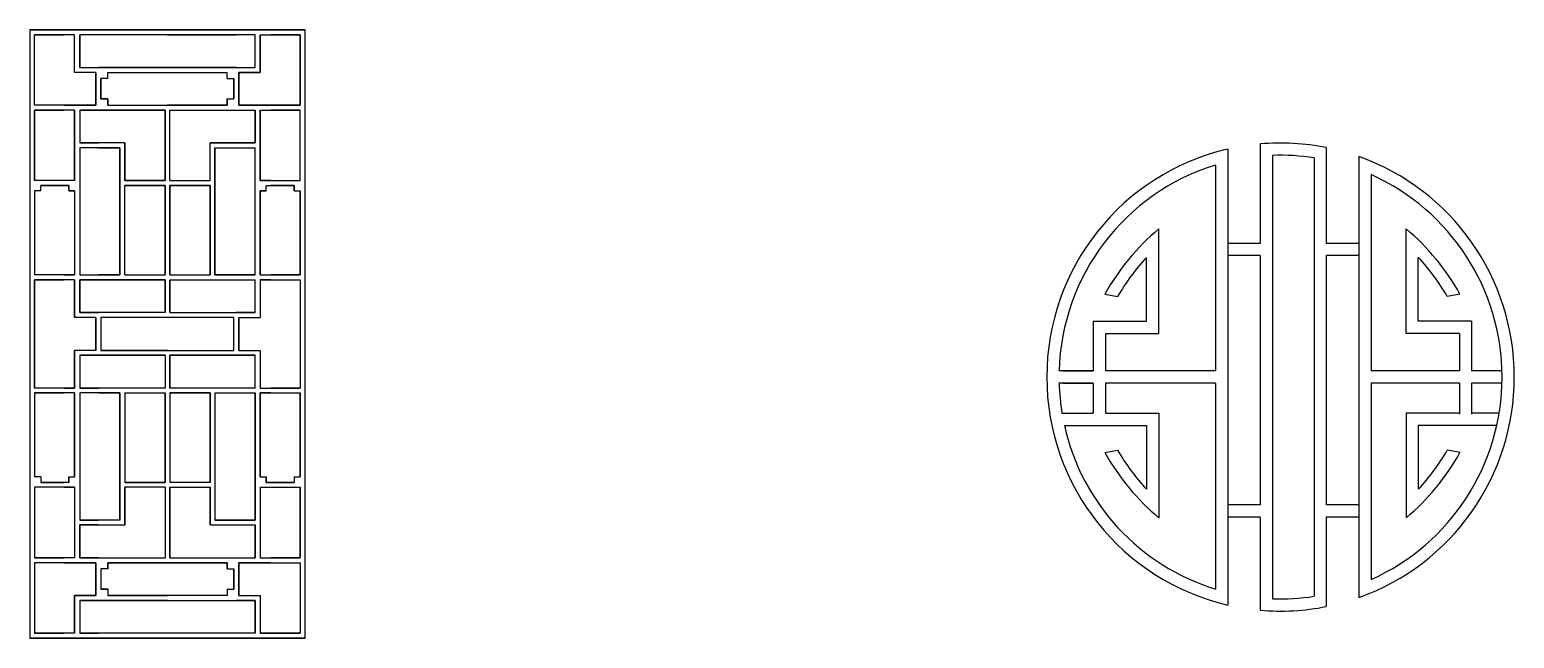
# Model space of a CAD drawing. Header units: millimetres. Extents: x 2621 to 26934, y 11979 to 27988.
# Drawn here: x 22866 to 26518, y 15856 to 17351 of the extents above; entities that cross this region are included whole.
import ezdxf

# ---------------------------------------------------------------- set-up
doc = ezdxf.new("R2010")
doc.units = ezdxf.units.MM

# ---------------------------------------------------------------- blocks, each defined once
blk = doc.blocks.new('A$C10CF0ADC')
for p, q in [((0, 1495.2), (0, 0.6)), ((0, 1495.2), (0, 0.6)), ((84.6, 1495.2), (0, 1495.2)), ((677.9, 1495.2), (0, 1495.2)), ((0, 1495.2), (677.9, 1495.2)), ((677.9, 1495.2), (0, 1495.2)), ((677.9, 1495.2), (0, 1495.2)), ((677.9, 1495.2), (0, 1495.2)), ((11.8, 1482.8), (84.6, 1482.8)), ((110.5, 1482.8), (11.8, 1482.8)), ((11.8, 1309.6), (11.8, 1482.8)), ((11.8, 1309.6), (11.8, 1482.8)), ((84.6, 1495.2), (169.2, 1495.2)), ((110.5, 1482.8), (84.6, 1482.8)), ((110.5, 1390.3), (110.5, 1482.8)), ((110.5, 1390.3), (110.5, 1482.8)), ((169.2, 1482.8), (123, 1482.8)), ((123, 1402.7), (123, 1482.8)), ((123, 1482.8), (123, 1402.7)), ((554.4, 1482.8), (123, 1482.8)), ((169.2, 1495.2), (339, 1495.2)), ((339, 1482.8), (169.2, 1482.8)), ((508.2, 1495.2), (339, 1495.2)), ((339, 1482.8), (508.2, 1482.8)), ((508.2, 1495.2), (592.8, 1495.2)), ((554.4, 1482.8), (508.2, 1482.8)), ((554.4, 1402.7), (554.4, 1482.8)), ((554.4, 1402.7), (554.4, 1482.8)), ((566.8, 1482.8), (665.5, 1482.8)), ((566.8, 1482.8), (592.8, 1482.8)), ((566.8, 1390.3), (566.8, 1482.8)), ((566.8, 1482.8), (566.8, 1390.3)), ((592.8, 1495.2), (677.9, 1495.2)), ((665.5, 1482.8), (592.8, 1482.8)), ((665.5, 1309.6), (665.5, 1482.8)), ((665.5, 1482.8), (665.5, 1309.6)), ((677.9, 0.6), (677.9, 1495.2)), ((677.9, 0.6), (677.9, 1495.2)), ((677.9, 1494.6), (677.9, 1495.2)), ((677.9, 1495.2), (677.9, 1494.6)), ((163, 1390.3), (110.5, 1390.3)), ((163, 1390.3), (110.5, 1390.3)), ((123, 1402.7), (169.2, 1402.7)), ((123, 1402.7), (554.4, 1402.7)), ((163, 1309.6), (163, 1390.3)), ((163, 1390.3), (163, 1309.6)), ((339, 1402.7), (169.2, 1402.7)), ((191.8, 1375), (191.8, 1390.3)), ((191.8, 1375), (191.8, 1390.3)), ((191.8, 1390.3), (339, 1390.3)), ((191.8, 1390.3), (485.6, 1390.3)), ((508.2, 1402.7), (339, 1402.7)), ((339, 1390.3), (485.6, 1390.3)), ((485.6, 1375), (485.6, 1390.3)), ((485.6, 1375), (485.6, 1390.3)), ((508.2, 1402.7), (554.4, 1402.7)), ((514.4, 1309.6), (514.4, 1390.3)), ((514.4, 1390.3), (514.4, 1309.6)), ((514.4, 1390.3), (566.8, 1390.3)), ((566.8, 1390.3), (514.4, 1390.3)), ((191.8, 1375), (175.4, 1375)), ((191.8, 1375), (175.4, 1375)), ((175.4, 1325.4), (175.4, 1375)), ((175.4, 1375), (175.4, 1325.4)), ((485.6, 1375), (502, 1375)), ((485.6, 1375), (502, 1375)), ((502, 1325.4), (502, 1375)), ((502, 1375), (502, 1325.4)), ((191.8, 1325.4), (175.4, 1325.4)), ((175.4, 1325.4), (191.8, 1325.4)), ((191.8, 1309.6), (191.8, 1325.4)), ((191.8, 1325.4), (191.8, 1309.6)), ((485.6, 1309.6), (485.6, 1325.4)), ((485.6, 1325.4), (485.6, 1309.6)), ((485.6, 1325.4), (502, 1325.4)), ((485.6, 1325.4), (502, 1325.4)), ((84.6, 1309.6), (11.8, 1309.6)), ((163, 1309.6), (11.8, 1309.6)), ((11.8, 1124.6), (11.8, 1297.8)), ((11.8, 1297.8), (11.8, 1124.6)), ((11.8, 1297.8), (84.6, 1297.8)), ((110.5, 1297.8), (11.8, 1297.8)), ((84.6, 1309.6), (163, 1309.6)), ((110.5, 1297.8), (84.6, 1297.8)), ((110.5, 1297.8), (110.5, 1124.6)), ((110.5, 1124.6), (110.5, 1297.8)), ((123, 1297.8), (123, 1217.1)), ((123, 1297.8), (123, 1217.1)), ((123, 1297.8), (332.8, 1297.8)), ((169.2, 1297.8), (123, 1297.8)), ((332.8, 1297.8), (169.2, 1297.8)), ((191.8, 1309.6), (339, 1309.6)), ((191.8, 1309.6), (485.6, 1309.6)), ((332.8, 1124.6), (332.8, 1297.8)), ((332.8, 1297.8), (332.8, 1124.6)), ((485.6, 1309.6), (339, 1309.6)), ((344.6, 1124.6), (344.6, 1297.8)), ((344.6, 1124.6), (344.6, 1297.8)), ((344.6, 1297.8), (554.4, 1297.8)), ((344.6, 1297.8), (508.2, 1297.8)), ((508.2, 1297.8), (554.4, 1297.8)), ((514.4, 1309.6), (665.5, 1309.6)), ((592.8, 1309.6), (514.4, 1309.6)), ((554.4, 1217.1), (554.4, 1297.8)), ((554.4, 1297.8), (554.4, 1217.1)), ((566.8, 1297.8), (566.8, 1124.6)), ((566.8, 1124.6), (566.8, 1297.8)), ((566.8, 1297.8), (665.5, 1297.8)), ((566.8, 1297.8), (592.8, 1297.8)), ((665.5, 1309.6), (592.8, 1309.6)), ((665.5, 1297.8), (592.8, 1297.8)), ((665.5, 1124.6), (665.5, 1297.8)), ((665.5, 1124.6), (665.5, 1297.8)), ((234.1, 1217.1), (123, 1217.1)), ((123, 1217.1), (169.2, 1217.1)), ((123, 1205.3), (123, 892.8)), ((123, 1205.3), (123, 892.8)), ((221.7, 1205.3), (123, 1205.3)), ((169.2, 1205.3), (123, 1205.3)), ((234.1, 1217.1), (169.2, 1217.1)), ((169.2, 1205.3), (221.7, 1205.3)), ((221.7, 892.8), (221.7, 1205.3)), ((221.7, 1205.3), (221.7, 892.8)), ((234.1, 1124.6), (234.1, 1217.1)), ((234.1, 1217.1), (234.1, 1124.6)), ((443.9, 1124.6), (443.9, 1217.1)), ((443.9, 1124.6), (443.9, 1217.1)), ((443.9, 1217.1), (554.4, 1217.1)), ((508.2, 1217.1), (443.9, 1217.1)), ((455.7, 892.8), (455.7, 1205.3)), ((455.7, 1205.3), (455.7, 892.8)), ((455.7, 1205.3), (554.4, 1205.3)), ((455.7, 1205.3), (508.2, 1205.3)), ((554.4, 1217.1), (508.2, 1217.1)), ((508.2, 1205.3), (554.4, 1205.3)), ((554.4, 892.8), (554.4, 1205.3)), ((554.4, 892.8), (554.4, 1205.3)), ((84.6, 1124.6), (11.8, 1124.6)), ((110.5, 1124.6), (11.8, 1124.6)), ((11.8, 1099.2), (11.8, 892.8)), ((11.8, 1099.2), (11.8, 892.8)), ((27.1, 1099.2), (11.8, 1099.2)), ((27.1, 1099.2), (11.8, 1099.2)), ((95.9, 1112.2), (27.1, 1112.2)), ((27.1, 1112.2), (84.6, 1112.2)), ((27.1, 1099.2), (27.1, 1112.2)), ((27.1, 1099.2), (27.1, 1112.2)), ((110.5, 1124.6), (84.6, 1124.6)), ((84.6, 1112.2), (95.9, 1112.2)), ((95.9, 1099.2), (95.9, 1112.2)), ((95.9, 1112.2), (95.9, 1099.2)), ((95.9, 1099.2), (110.5, 1099.2)), ((110.5, 1099.2), (95.9, 1099.2)), ((110.5, 1099.2), (110.5, 892.8)), ((110.5, 1099.2), (110.5, 892.8)), ((332.8, 1124.6), (234.1, 1124.6)), ((234.1, 1124.6), (332.8, 1124.6)), ((234.1, 892.8), (234.1, 1112.2)), ((234.1, 892.8), (234.1, 1112.2)), ((234.1, 1112.2), (332.8, 1112.2)), ((332.8, 1112.2), (234.1, 1112.2)), ((332.8, 892.8), (332.8, 1112.2)), ((332.8, 1112.2), (332.8, 892.8)), ((344.6, 1124.6), (443.9, 1124.6)), ((344.6, 1124.6), (443.9, 1124.6)), ((344.6, 892.8), (344.6, 1112.2)), ((344.6, 1112.2), (344.6, 892.8)), ((344.6, 1112.2), (443.9, 1112.2)), ((443.9, 1112.2), (344.6, 1112.2)), ((443.9, 1112.2), (443.9, 892.8)), ((443.9, 892.8), (443.9, 1112.2)), ((566.8, 1124.6), (665.5, 1124.6)), ((592.8, 1124.6), (566.8, 1124.6)), ((566.8, 892.8), (566.8, 1099.2)), ((566.8, 1099.2), (566.8, 892.8)), ((566.8, 1099.2), (582, 1099.2)), ((582, 1099.2), (566.8, 1099.2)), ((582, 1099.2), (582, 1112.2)), ((582, 1099.2), (582, 1112.2)), ((582, 1112.2), (650.3, 1112.2)), ((582, 1112.2), (592.8, 1112.2)), ((592.8, 1124.6), (665.5, 1124.6)), ((650.3, 1112.2), (592.8, 1112.2)), ((650.3, 1099.2), (650.3, 1112.2)), ((650.3, 1112.2), (650.3, 1099.2)), ((650.3, 1099.2), (665.5, 1099.2)), ((650.3, 1099.2), (665.5, 1099.2)), ((665.5, 1099.2), (665.5, 892.8)), ((665.5, 892.8), (665.5, 1099.2)), ((84.6, 892.8), (11.8, 892.8)), ((110.5, 892.8), (11.8, 892.8)), ((11.8, 880.4), (84.6, 880.4)), ((110.5, 880.4), (11.8, 880.4)), ((11.8, 880.4), (11.8, 614.8)), ((11.8, 614.8), (11.8, 880.4)), ((84.6, 892.8), (110.5, 892.8)), ((110.5, 880.4), (84.6, 880.4)), ((110.5, 880.4), (110.5, 787.9)), ((110.5, 787.9), (110.5, 880.4)), ((123, 892.8), (221.7, 892.8)), ((123, 892.8), (169.2, 892.8)), ((123, 880.4), (332.8, 880.4)), ((123, 880.4), (123, 800.3)), ((123, 800.3), (123, 880.4)), ((169.2, 880.4), (123, 880.4)), ((221.7, 892.8), (169.2, 892.8)), ((332.8, 880.4), (169.2, 880.4)), ((234.1, 892.8), (332.8, 892.8)), ((234.1, 892.8), (332.8, 892.8)), ((332.8, 880.4), (332.8, 800.3)), ((332.8, 800.3), (332.8, 880.4)), ((344.6, 892.8), (443.9, 892.8)), ((344.6, 892.8), (443.9, 892.8)), ((344.6, 880.4), (344.6, 800.3)), ((344.6, 800.3), (344.6, 880.4)), ((344.6, 880.4), (554.4, 880.4)), ((344.6, 880.4), (508.2, 880.4)), ((455.7, 892.8), (554.4, 892.8)), ((508.2, 892.8), (455.7, 892.8)), ((554.4, 892.8), (508.2, 892.8)), ((508.2, 880.4), (554.4, 880.4)), ((554.4, 800.3), (554.4, 880.4)), ((554.4, 800.3), (554.4, 880.4)), ((566.8, 892.8), (665.5, 892.8)), ((566.8, 892.8), (592.8, 892.8)), ((566.8, 880.4), (665.5, 880.4)), ((566.8, 880.4), (566.8, 787.9)), ((566.8, 880.4), (566.8, 787.9)), ((592.8, 880.4), (566.8, 880.4)), ((665.5, 892.8), (592.8, 892.8)), ((592.8, 880.4), (665.5, 880.4)), ((665.5, 880.4), (665.5, 614.8)), ((665.5, 880.4), (665.5, 614.8)), ((163, 787.9), (110.5, 787.9)), ((163, 787.9), (110.5, 787.9)), ((332.8, 800.3), (123, 800.3)), ((123, 800.3), (169.2, 800.3)), ((163, 707.3), (163, 787.9)), ((163, 787.9), (163, 707.3)), ((332.8, 800.3), (169.2, 800.3)), ((339, 787.9), (175.4, 787.9)), ((175.4, 787.9), (175.4, 707.3)), ((175.4, 787.9), (175.4, 707.3)), ((502, 787.9), (175.4, 787.9)), ((502, 787.9), (339, 787.9)), ((344.6, 800.3), (554.4, 800.3)), ((344.6, 800.3), (508.2, 800.3)), ((502, 707.3), (502, 787.9)), ((502, 707.3), (502, 787.9)), ((554.4, 800.3), (508.2, 800.3)), ((514.4, 787.9), (566.8, 787.9)), ((514.4, 787.9), (566.8, 787.9)), ((514.4, 787.9), (514.4, 707.3)), ((514.4, 707.3), (514.4, 787.9)), ((163, 707.3), (110.5, 707.3)), ((163, 707.3), (110.5, 707.3)), ((110.5, 707.3), (110.5, 614.8)), ((110.5, 614.8), (110.5, 707.3)), ((123, 695.4), (123, 614.8)), ((123, 695.4), (123, 614.8)), ((332.8, 695.4), (123, 695.4)), ((123, 695.4), (169.2, 695.4)), ((169.2, 695.4), (332.8, 695.4)), ((339, 707.3), (175.4, 707.3)), ((175.4, 707.3), (502, 707.3)), ((332.8, 695.4), (332.8, 614.8)), ((332.8, 695.4), (332.8, 614.8)), ((339, 707.3), (502, 707.3)), ((344.6, 695.4), (344.6, 614.8)), ((344.6, 614.8), (344.6, 695.4)), ((344.6, 695.4), (554.4, 695.4)), ((508.2, 695.4), (344.6, 695.4)), ((554.4, 695.4), (508.2, 695.4)), ((514.4, 707.3), (566.8, 707.3)), ((514.4, 707.3), (566.8, 707.3)), ((554.4, 614.8), (554.4, 695.4)), ((554.4, 614.8), (554.4, 695.4)), ((566.8, 707.3), (566.8, 614.8)), ((566.8, 707.3), (566.8, 614.8)), ((84.6, 614.8), (11.8, 614.8)), ((110.5, 614.8), (11.8, 614.8)), ((11.8, 602.9), (84.6, 602.9)), ((110.5, 602.9), (11.8, 602.9)), ((11.8, 602.9), (11.8, 396.5)), ((11.8, 602.9), (11.8, 396.5)), ((84.6, 614.8), (110.5, 614.8)), ((110.5, 602.9), (84.6, 602.9)), ((110.5, 602.9), (110.5, 396.5)), ((110.5, 396.5), (110.5, 602.9)), ((332.8, 614.8), (123, 614.8)), ((123, 614.8), (169.2, 614.8)), ((221.7, 602.9), (123, 602.9)), ((169.2, 602.9), (123, 602.9)), ((123, 602.9), (123, 290.5)), ((123, 602.9), (123, 290.5)), ((332.8, 614.8), (169.2, 614.8)), ((169.2, 602.9), (221.7, 602.9)), ((221.7, 602.9), (221.7, 290.5)), ((221.7, 290.5), (221.7, 602.9)), ((234.1, 602.9), (332.8, 602.9)), ((234.1, 602.9), (332.8, 602.9)), ((234.1, 602.9), (234.1, 383)), ((234.1, 602.9), (234.1, 383)), ((332.8, 602.9), (332.8, 383)), ((332.8, 383), (332.8, 602.9)), ((554.4, 614.8), (344.6, 614.8)), ((508.2, 614.8), (344.6, 614.8)), ((344.6, 602.9), (443.9, 602.9)), ((443.9, 602.9), (344.6, 602.9)), ((344.6, 602.9), (344.6, 383)), ((344.6, 602.9), (344.6, 383)), ((443.9, 602.9), (443.9, 383)), ((443.9, 383), (443.9, 602.9)), ((455.7, 602.9), (455.7, 290.5)), ((455.7, 602.9), (455.7, 290.5)), ((455.7, 602.9), (554.4, 602.9)), ((455.7, 602.9), (508.2, 602.9)), ((554.4, 614.8), (508.2, 614.8)), ((508.2, 602.9), (554.4, 602.9)), ((554.4, 602.9), (554.4, 290.5)), ((554.4, 290.5), (554.4, 602.9)), ((566.8, 614.8), (665.5, 614.8)), ((566.8, 614.8), (592.8, 614.8)), ((566.8, 602.9), (665.5, 602.9)), ((592.8, 602.9), (566.8, 602.9)), ((566.8, 602.9), (566.8, 396.5)), ((566.8, 396.5), (566.8, 602.9)), ((665.5, 614.8), (592.8, 614.8)), ((592.8, 602.9), (665.5, 602.9)), ((665.5, 602.9), (665.5, 396.5)), ((665.5, 396.5), (665.5, 602.9)), ((27.1, 396.5), (11.8, 396.5)), ((27.1, 396.5), (11.8, 396.5)), ((11.8, 371.1), (11.8, 198)), ((11.8, 371.1), (11.8, 198)), ((84.6, 371.1), (11.8, 371.1)), ((110.5, 371.1), (11.8, 371.1)), ((27.1, 396.5), (27.1, 383)), ((27.1, 396.5), (27.1, 383)), ((95.9, 383), (27.1, 383)), ((27.1, 383), (84.6, 383)), ((95.9, 383), (84.6, 383)), ((84.6, 371.1), (110.5, 371.1)), ((95.9, 383), (95.9, 396.5)), ((95.9, 396.5), (95.9, 383)), ((95.9, 396.5), (110.5, 396.5)), ((95.9, 396.5), (110.5, 396.5)), ((110.5, 371.1), (110.5, 198)), ((110.5, 371.1), (110.5, 198)), ((332.8, 383), (234.1, 383)), ((234.1, 383), (332.8, 383)), ((234.1, 371.1), (234.1, 278.6)), ((234.1, 278.6), (234.1, 371.1)), ((332.8, 371.1), (234.1, 371.1)), ((332.8, 371.1), (234.1, 371.1)), ((332.8, 371.1), (332.8, 198)), ((332.8, 371.1), (332.8, 198)), ((443.9, 383), (344.6, 383)), ((443.9, 383), (344.6, 383)), ((344.6, 371.1), (344.6, 198)), ((344.6, 198), (344.6, 371.1)), ((344.6, 371.1), (443.9, 371.1)), ((344.6, 371.1), (443.9, 371.1)), ((443.9, 371.1), (443.9, 278.6)), ((443.9, 278.6), (443.9, 371.1)), ((566.8, 396.5), (582, 396.5)), ((566.8, 396.5), (582, 396.5)), ((566.8, 371.1), (665.5, 371.1)), ((566.8, 371.1), (566.8, 198)), ((566.8, 371.1), (566.8, 198)), ((566.8, 371.1), (592.8, 371.1)), ((582, 396.5), (582, 383)), ((582, 383), (582, 396.5)), ((582, 383), (650.3, 383)), ((592.8, 383), (582, 383)), ((650.3, 383), (592.8, 383)), ((592.8, 371.1), (665.5, 371.1)), ((650.3, 396.5), (665.5, 396.5)), ((650.3, 396.5), (665.5, 396.5)), ((650.3, 396.5), (650.3, 383)), ((650.3, 396.5), (650.3, 383)), ((665.5, 371.1), (665.5, 198)), ((665.5, 198), (665.5, 371.1)), ((221.7, 290.5), (123, 290.5)), ((123, 290.5), (169.2, 290.5)), ((123, 278.6), (123, 198)), ((123, 198), (123, 278.6)), ((123, 278.6), (234.1, 278.6)), ((169.2, 278.6), (123, 278.6)), ((221.7, 290.5), (169.2, 290.5)), ((169.2, 278.6), (234.1, 278.6)), ((443.9, 278.6), (554.4, 278.6)), ((443.9, 278.6), (508.2, 278.6)), ((455.7, 290.5), (554.4, 290.5)), ((508.2, 290.5), (455.7, 290.5)), ((554.4, 290.5), (508.2, 290.5)), ((508.2, 278.6), (554.4, 278.6)), ((554.4, 278.6), (554.4, 198)), ((554.4, 198), (554.4, 278.6)), ((11.8, 198), (84.6, 198)), ((110.5, 198), (11.8, 198)), ((11.8, 185.6), (11.8, 12.4)), ((11.8, 185.6), (11.8, 12.4)), ((84.6, 185.6), (11.8, 185.6)), ((163, 185.6), (11.8, 185.6)), ((110.5, 198), (84.6, 198)), ((84.6, 185.6), (163, 185.6)), ((123, 198), (332.8, 198)), ((169.2, 198), (123, 198)), ((163, 185.6), (163, 104.9)), ((163, 104.9), (163, 185.6)), ((169.2, 198), (332.8, 198)), ((339, 185.6), (191.8, 185.6)), ((191.8, 185.6), (191.8, 170.3)), ((191.8, 170.3), (191.8, 185.6)), ((191.8, 185.6), (485.6, 185.6)), ((485.6, 185.6), (339, 185.6)), ((344.6, 198), (554.4, 198)), ((344.6, 198), (508.2, 198)), ((485.6, 185.6), (485.6, 170.3)), ((485.6, 170.3), (485.6, 185.6)), ((508.2, 198), (554.4, 198)), ((514.4, 185.6), (665.5, 185.6)), ((514.4, 185.6), (514.4, 104.9)), ((514.4, 104.9), (514.4, 185.6)), ((592.8, 185.6), (514.4, 185.6)), ((566.8, 198), (665.5, 198)), ((566.8, 198), (592.8, 198)), ((665.5, 198), (592.8, 198)), ((592.8, 185.6), (665.5, 185.6)), ((665.5, 185.6), (665.5, 12.4)), ((665.5, 185.6), (665.5, 12.4)), ((175.4, 170.3), (175.4, 120.7)), ((175.4, 170.3), (175.4, 120.7)), ((191.8, 170.3), (175.4, 170.3)), ((191.8, 170.3), (175.4, 170.3)), ((485.6, 170.3), (502, 170.3)), ((485.6, 170.3), (502, 170.3)), ((502, 170.3), (502, 120.7)), ((502, 120.7), (502, 170.3)), ((191.8, 120.7), (175.4, 120.7)), ((175.4, 120.7), (191.8, 120.7)), ((191.8, 120.7), (191.8, 104.9)), ((191.8, 120.7), (191.8, 104.9)), ((485.6, 120.7), (485.6, 104.9)), ((485.6, 120.7), (485.6, 104.9)), ((485.6, 120.7), (502, 120.7)), ((485.6, 120.7), (502, 120.7)), ((110.5, 104.9), (110.5, 12.4)), ((110.5, 12.4), (110.5, 104.9)), ((163, 104.9), (110.5, 104.9)), ((110.5, 104.9), (163, 104.9)), ((123, 93.1), (123, 12.4)), ((123, 93.1), (123, 12.4)), ((169.2, 93.1), (123, 93.1)), ((123, 93.1), (554.4, 93.1)), ((339, 93.1), (169.2, 93.1)), ((191.8, 104.9), (339, 104.9)), ((485.6, 104.9), (191.8, 104.9)), ((485.6, 104.9), (339, 104.9)), ((339, 93.1), (508.2, 93.1)), ((554.4, 93.1), (508.2, 93.1)), ((514.4, 104.9), (566.8, 104.9)), ((514.4, 104.9), (566.8, 104.9)), ((554.4, 93.1), (554.4, 12.4)), ((554.4, 12.4), (554.4, 93.1)), ((566.8, 104.9), (566.8, 12.4)), ((566.8, 104.9), (566.8, 12.4)), ((84.6, 0.6), (0, 0.6)), ((677.9, 0.6), (0, 0.6)), ((0, 0.6), (677.9, 0.6)), ((677.9, 0.6), (0, 0.6)), ((0, 0.6), (677.9, 0.6)), ((677.9, 0.6), (0, 0.6)), ((11.8, 12.4), (84.6, 12.4)), ((110.5, 12.4), (11.8, 12.4)), ((110.5, 12.4), (84.6, 12.4)), ((84.6, 0.6), (169.2, 0.6)), ((123, 12.4), (169.2, 12.4)), ((554.4, 12.4), (123, 12.4)), ((339, 12.4), (169.2, 12.4)), ((169.2, 0.6), (339, 0.6)), ((508.2, 12.4), (339, 12.4)), ((339, 0.6), (508.2, 0.6)), ((554.4, 12.4), (508.2, 12.4)), ((508.2, 0.6), (592.8, 0.6)), ((566.8, 12.4), (665.5, 12.4)), ((592.8, 12.4), (566.8, 12.4)), ((665.5, 12.4), (592.8, 12.4)), ((592.8, 0.6), (677.9, 0.6)), ((677.9, 0), (677.9, 0.6)), ((677.9, 0.6), (677.9, 0))]:
    blk.add_line(p, q)
blk = doc.blocks.new('A$C7B506BA9')
for p, q in [((559, 1117.2), (559, 1042.4)), ((589, 1117.2), (589, 1042.4)), ((663, 1110.1), (663, 1042.4)), ((693, 1104.2), (693, 911.4)), ((436.7, 1042.4), (436.7, 911.4)), ((436.7, 1042.4), (559, 1042.4)), ((589, 1042.4), (664.9, 1042.4)), ((370.3, 1013.8), (376.1, 982.6)), ((466.7, 1012.4), (466.7, 881.4)), ((466.7, 1012.4), (559, 1012.4)), ((559, 1012.4), (559, 795.1)), ((589, 1012.4), (589, 795.1)), ((589, 1012.4), (664.9, 1012.4)), ((663, 1012.4), (663, 881.4)), ((759.5, 1014), (753.7, 982.6)), ((466.7, 881.4), (210.1, 881.4)), ((436.7, 911.4), (280, 911.4)), ((663, 881.4), (919.7, 881.4)), ((693, 911.4), (849.8, 911.4)), ((76.6, 795.1), (559, 795.1)), ((589, 795.1), (1071.3, 795.1)), ((32.3, 765.1), (1115.6, 765.1)), ((245.7, 764.5), (245.7, 685.1)), ((275.7, 764.5), (275.7, 685.1)), ((887.9, 764.5), (887.9, 685.1)), ((917.9, 764.5), (917.9, 685.1)), ((10.2, 685.1), (245.7, 685.1)), ((275.7, 685.1), (887.9, 685.1)), ((917.9, 685.1), (1137.7, 685.1)), ((35.4, 655.1), (275.7, 655.1)), ((275.7, 655.1), (917.9, 655.1)), ((917.9, 655.1), (1112.6, 655.1)), ((29.5, 552.8), (275.7, 552.8)), ((275.7, 552.8), (917.9, 552.8)), ((917.9, 552.8), (1118.5, 552.8)), ((1.3, 522.8), (245.7, 522.8)), ((245.7, 522.8), (245.7, 444.7)), ((275.7, 522.8), (275.7, 444.7)), ((275.7, 522.8), (887.9, 522.8)), ((887.9, 522.8), (887.9, 444.7)), ((917.9, 522.8), (1146.7, 522.8)), ((917.9, 522.8), (917.9, 444.7)), ((14, 442.8), (1134, 442.8)), ((53.1, 412.8), (559, 412.8)), ((559, 412.8), (559, 142)), ((589, 412.8), (1094.9, 412.8)), ((589, 412.8), (589, 142)), ((466.7, 273), (210.1, 273)), ((466.7, 142), (466.7, 273)), ((663, 273), (919.7, 273)), ((663, 142), (663, 273)), ((436.7, 243), (280, 243)), ((436.7, 112), (436.7, 243)), ((693, 243), (849.8, 243)), ((693, 40.9), (693, 243)), ((370.3, 140.6), (376.1, 171.8)), ((759.5, 140.4), (753.7, 171.8)), ((436.7, 112), (559, 112)), ((466.7, 142), (559, 142)), ((559, 112), (559, 27.7)), ((559, 37.2), (559, 112)), ((589, 142), (663, 142)), ((589, 112), (589, 27.7)), ((589, 37.2), (589, 112)), ((589, 112), (663, 112)), ((663, 35), (663, 112))]:
    blk.add_line(p, q)
for centre, radius, start, end in [((574, 572.6), 574.9, 19.5651, 160.4349), ((574, 572.6), 544.9, 24.1029, 155.8971), ((650.3, 511.8), 574.9, 119.1519, 139.9886), ((479.4, 511.8), 574.9, 40.0114, 60.8481), ((650.3, 511.8), 544.9, 120.2235, 132.8277), ((479.4, 511.8), 544.9, 47.1723, 59.7765), ((574, 572.6), 574.9, 168.7136, 184.9646), ((574, 572.6), 574.9, 355.0354, 11.2864), ((574, 572.6), 544.9, 171.2903, 182.0772), ((574, 572.6), 544.9, 357.9228, 8.7097), ((574, 572.6), 574.9, 193.0444, 346.9556), ((574, 572.6), 544.9, 197.0493, 268.4224), ((574, 572.6), 544.9, 282.6206, 342.9507), ((650.3, 642.6), 574.9, 220.0114, 240.8481), ((479.4, 642.6), 574.9, 299.1519, 319.9886), ((650.3, 642.6), 544.9, 227.1723, 239.7765), ((479.4, 642.6), 544.9, 300.2235, 312.8277), ((574, 572.6), 544.9, 271.5776, 279.4062)]:
    blk.add_arc(centre, radius, start, end)
blk = doc.blocks.new('A$C75F94BC0')
blk.add_blockref('A$C7B506BA9', (0.9, 2.3))

msp = doc.modelspace()

# ---------------------------------------------------------------- block references
msp.add_blockref('A$C10CF0ADC', (22866.4, 15855.5))
at = {"rotation": 270}
msp.add_blockref('A$C75F94BC0', (25367.8, 17072.2), dxfattribs=at)

doc.saveas('drawing.dxf')
